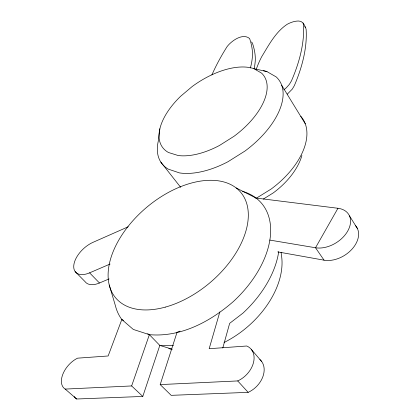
<?xml version="1.0" encoding="UTF-8"?>
<svg xmlns="http://www.w3.org/2000/svg" width="420" height="420" viewBox="0 0 420 420"><rect width="100%" height="100%" fill="white"/><g stroke="black" fill="none" stroke-linecap="round" stroke-linejoin="round"><path stroke-width="0.63" d="M159.847 128.814L158.319 140.957A71.93 38.409 -35 0 0 168.263 169.129L179.513 172.919A71.93 38.409 -35 0 0 227.992 161.721L244.954 151.058A71.93 38.409 -35 0 0 276.187 76.913L266.978 71.62A71.93 38.409 -35 0 0 263.44 70.644M222.794 347.981L229.646 323.363L242.928 313.142A89.743 57.094 -40.6 0 0 278.712 251.654M219.833 311.934L209.171 348.71L246.734 346.006A21.882 15.74 -44.6 0 1 253.459 362.723A21.882 15.74 -44.6 0 1 237.72 380.93L160.188 384.594L177.041 332.288L180.028 331.096M109.258 285.022L115.448 305.834A90.92 56.574 -40.5 0 0 121.826 319.499L108.15 355.971L77.574 358.166A19.976 12.007 -48.8 0 0 62.9 374.073A19.976 12.007 -48.8 0 0 65.2 389.083L76.676 399L142.795 396.438L159.815 345.413L149.373 334.667L147.651 333.721M142.795 396.438L131.644 385.943L149.373 334.667C180.805 337.47 210.257 321.647 233.31 301.57A90.92 56.574 -40.5 0 0 242.582 191.363M236.145 187.918L256.1 198.072L337.948 208.273L315.52 247.758L324.056 260.174A25.142 17.362 -32.3 0 0 352.065 249.097A25.142 17.362 -32.3 0 0 355.288 225.377M287.306 94.148L292.304 89.098L294.326 85.67A222.6 105.966 -38.3 0 0 306.106 29.148C304.899 25.515 302.888 20.611 298.252 21C294.394 21.079 290.693 22.433 287.312 24.208C275.63 31.857 268.821 45.077 261.702 56.716A135.907 72.419 -27.9 0 0 256.111 69.788M283.894 89.78L286.34 87.754L289.406 84.31L291.449 80.882A223.508 105.305 -38.2 0 0 303.476 24.439L303.067 23.006M255.833 198.534L271.199 189.005A69.311 39.989 -34.9 0 0 300.83 116.351M263.282 199.091L273.231 192.927A58.695 34.445 -34.8 0 0 301.901 155.5M128.215 226.779L92.993 242.34A21.541 11.87 -43.1 0 0 73.805 265.214A21.541 11.87 -43.1 0 0 89.597 272.843L99.467 282.996L109.085 278.922M89.597 272.843L110.056 264.049M65.2 389.083L131.644 385.943M259.854 359.552A21.557 15.813 -45 0 1 262.936 376.514A21.557 15.813 -45 0 1 248.162 392.354L171.176 395.341L160.188 384.594M173.497 345.397L159.815 345.413L172.242 349.209M269.698 240.067L315.52 247.758A25.494 17.241 -32.5 0 0 347.713 231.079A25.494 17.241 -32.5 0 0 337.948 208.273M277.788 251.895L324.056 260.174M253.88 68.649L261.628 73.169A62.045 32.413 -35.1 0 1 234.019 136.285L219.539 145.43A62.045 32.413 -35.1 0 1 178.143 155.516L168.472 152.507A62.045 32.413 -35.1 0 1 180.605 96.301L192.155 86.552A62.045 32.413 -35.1 0 1 253.88 68.649L266.978 71.62M149.373 334.667L133.308 329.443L121.826 319.499L123.548 320.444M75.17 271.619L85.05 281.631A21.289 12.007 -43.3 0 0 99.467 282.996M304.637 26.618L305.345 27.347M237.72 380.93L248.162 392.354M251.517 349.666L261.524 361.316M251.507 41.921L252.378 43.013C254.651 49.702 256 56.8 254.956 63.893A112.728 54.852 -36.7 0 1 254.237 68.423M160.823 162.089L180.663 187.32M349.461 215.849L357.457 228.622M281.726 85.355L305.293 123.816M281.075 252.268L281.668 256.762A77.837 50.998 -40.8 0 1 224.023 342.515M250.383 67.982A113.19 54.511 -36.7 0 0 252.121 59.351C253.186 52.29 251.879 45.213 249.627 38.546C242.776 32.771 231.625 40.751 227.136 46.562A301.392 164.808 -24 0 0 211.89 74.918M171.864 349.587A77.837 50.998 -40.8 0 1 168.819 348.458M76.676 399A19.714 12.107 -49.2 0 1 74.193 396.517M165.228 307.135A81.827 49.219 -40.2 0 0 244.351 197.72A81.827 49.219 -40.2 0 0 125.045 230.454A81.827 49.219 -40.2 0 0 165.228 307.135"/></g></svg>
